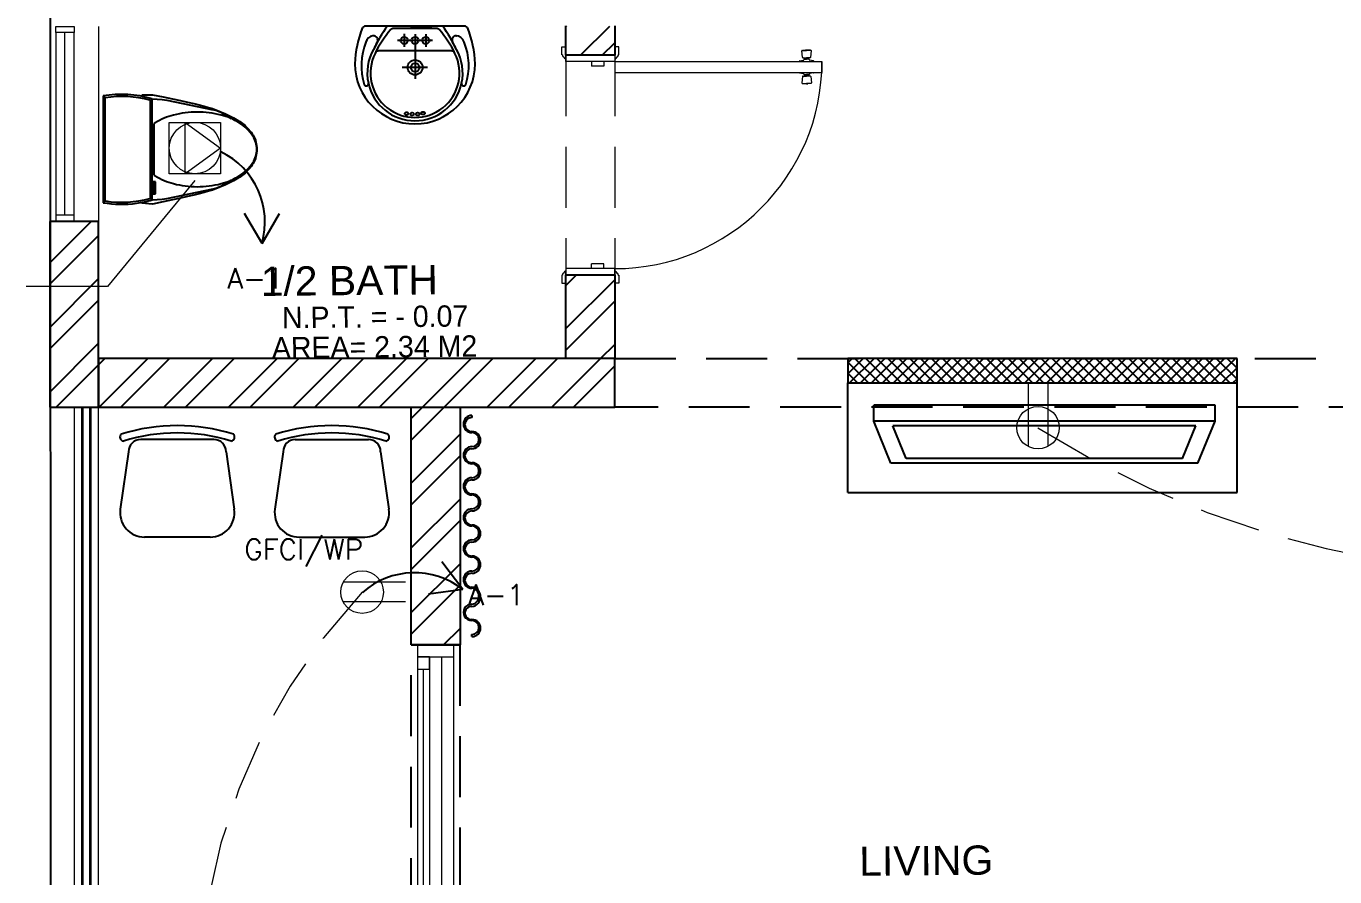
# Model space of a CAD drawing. Header units: millimetres. Extents: x 1591 to 1638, y 1324 to 1492.
# Drawn here: x 1620.34 to 1625.71, y 1477.71 to 1481.2 of the extents above; entities that cross this region are included whole.
import ezdxf

# ---------------------------------------------------------------- set-up
doc = ezdxf.new("R2010")
doc.units = ezdxf.units.MM
doc.linetypes.add('HIDDEN', pattern=[0.375, 0.25, -0.125])
doc.linetypes.add('PLANTAS$0$HIDDEN', pattern=[0.375, 0.25, -0.125])
for name, color, linetype, lineweight in [('BARANDA', 2, 'Continuous', 35), ('Electrico Salidas', 160, 'Continuous', 15), ('JAMBA', 1, 'HIDDEN', 15), ('muro bajo', 123, 'Continuous', 9), ('PUERTAS', 3, 'Continuous', 20), ('Ventanas', 3, 'Continuous', 13)]:
    doc.layers.add(name, color=color, linetype=linetype, lineweight=lineweight)
for name, color, linetype in [('ELEVACION', 1, 'Continuous'), ('Li-Proyecciones', 40, 'HIDDEN'), ('Mu-0.10', 6, 'Continuous'), ('Mu-0.20', 5, 'Continuous'), ('TEXTS', 1, 'Continuous'), ('Tx-Espacio', 7, 'Continuous')]:
    doc.layers.add(name, color=color, linetype=linetype)
doc.layers.add('Ha-Muros 0.20', color=7, linetype='Continuous', true_color=0x8c8c8c)
doc.styles.add('CHICO', font='stylu.ttf')
doc.styles.add('GORDITA', font='swissek.ttf')
doc.styles.add('TEXTS', font='romans9.shx')

# ---------------------------------------------------------------- blocks, each defined once
blk = doc.blocks.new('A$Cec5ab6e8')
at = {"color": 9, "true_color": 0xc7c8ca}
for p, q in [((18.7426, 15.5901), (18.3294, 15.5901)), ((18.6229, 15.5813), (18.4491, 15.5813)), ((18.6052, 15.59), (18.5173, 15.59)), ((18.6077, 15.532), (18.4645, 15.532)), ((18.4925, 15.5321), (18.4909, 15.5321)), ((18.4917, 15.5586), (18.4917, 15.5055)), ((18.4917, 15.5313), (18.4917, 15.5329)), ((18.5371, 15.5321), (18.5355, 15.5321)), ((18.5363, 15.5574), (18.5363, 15.3745)), ((18.5363, 15.5313), (18.5363, 15.5329)), ((18.5812, 15.5321), (18.5797, 15.5321)), ((18.5804, 15.5313), (18.5804, 15.5329)), ((18.5805, 15.5585), (18.5805, 15.5054)), ((18.7031, 15.5514), (18.7059, 15.5514)), ((18.6841, 15.489), (18.388, 15.489)), ((18.5878, 15.4216), (18.4829, 15.4216)), ((18.5371, 15.4216), (18.5355, 15.4216)), ((18.5363, 15.4208), (18.5363, 15.4224)), ((17.3067, 15.31), (17.2569, 15.3044)), ((17.2653, 15.2973), (17.2569, 15.3044)), ((17.2569, 15.3044), (17.2569, 14.8667)), ((17.2653, 14.8738), (17.2653, 15.2973)), ((17.3583, 15.31), (17.3067, 15.31)), ((17.4072, 15.3046), (17.3583, 15.31)), ((17.4577, 15.2933), (17.4072, 15.3046)), ((17.4147, 15.3032), (17.416, 15.3095)), ((17.416, 15.3095), (17.46, 15.3097)), ((17.46, 15.3097), (17.5031, 15.3007)), ((17.5031, 15.3007), (17.5411, 15.2927)), ((17.4577, 15.2933), (17.4493, 15.2869)), ((17.4493, 15.2869), (17.4493, 14.8842)), ((17.4577, 15.2933), (17.4996, 15.2906)), ((17.4577, 14.8778), (17.4577, 15.2933)), ((17.4996, 15.2906), (17.5179, 15.2874)), ((17.5179, 15.2874), (17.7084, 15.2475)), ((17.5411, 15.2927), (17.5744, 15.2856)), ((17.5744, 15.2856), (17.6035, 15.2792)), ((17.6035, 15.2792), (17.6289, 15.2734)), ((17.6289, 15.2734), (17.6513, 15.2679)), ((17.6513, 15.2679), (17.6711, 15.2628)), ((17.6711, 15.2628), (17.6889, 15.2577)), ((17.6889, 15.2577), (17.6889, 15.2577)), ((17.6889, 15.2577), (17.705, 15.2526)), ((17.705, 15.2526), (17.7198, 15.2475)), ((17.7198, 15.2475), (17.7332, 15.2424)), ((17.7332, 15.2424), (17.7454, 15.2373)), ((17.4669, 14.9797), (17.4669, 15.1914)), ((17.7454, 15.2373), (17.7565, 15.2324)), ((17.75, 15.2311), (17.7828, 15.2114)), ((17.7565, 15.2324), (17.7666, 15.2276)), ((17.7666, 15.2276), (17.7758, 15.223)), ((17.7758, 15.223), (17.7842, 15.2186)), ((17.7842, 15.2186), (17.7842, 15.2186)), ((17.7842, 15.2186), (17.7919, 15.2145)), ((17.7919, 15.2145), (17.7989, 15.2106)), ((17.7989, 15.2106), (17.8055, 15.2068)), ((17.8055, 15.2068), (17.8116, 15.2031)), ((17.8116, 15.2031), (17.8174, 15.1994)), ((17.8174, 15.1994), (17.8229, 15.1955)), ((17.8229, 15.1955), (17.8283, 15.1916)), ((17.8283, 15.1916), (17.8336, 15.1873)), ((17.8336, 15.1873), (17.8336, 15.1873)), ((17.8336, 15.1873), (17.8389, 15.1828)), ((17.8389, 15.1828), (17.8442, 15.178)), ((17.8442, 15.178), (17.8494, 15.1729)), ((17.8494, 15.1729), (17.8545, 15.1675)), ((17.8545, 15.1675), (17.8593, 15.1619)), ((17.8593, 15.1619), (17.864, 15.1559)), ((17.864, 15.1559), (17.8682, 15.1497)), ((17.8682, 15.1497), (17.8722, 15.1433)), ((17.8722, 15.1433), (17.8722, 15.1433)), ((17.8722, 15.1433), (17.8757, 15.1366)), ((17.8757, 15.1366), (17.8787, 15.1297)), ((17.8787, 15.1297), (17.8813, 15.1226)), ((17.8813, 15.1226), (17.8835, 15.1154)), ((17.8835, 15.1154), (17.8852, 15.108)), ((17.8852, 15.108), (17.8864, 15.1006)), ((17.8864, 15.1006), (17.8871, 15.0931)), ((17.8871, 15.0931), (17.8873, 15.0855)), ((17.8873, 15.0855), (17.8871, 15.078)), ((17.8873, 15.0855), (17.8873, 15.0855)), ((17.8722, 15.0278), (17.8682, 15.0214)), ((17.8757, 15.0345), (17.8722, 15.0278)), ((17.8722, 15.0278), (17.8722, 15.0278)), ((17.8787, 15.0414), (17.8757, 15.0345)), ((17.8813, 15.0485), (17.8787, 15.0414)), ((17.8835, 15.0557), (17.8813, 15.0485)), ((17.8852, 15.063), (17.8835, 15.0557)), ((17.8864, 15.0705), (17.8852, 15.063)), ((17.8871, 15.078), (17.8864, 15.0705)), ((17.8229, 14.9755), (17.8174, 14.9717)), ((17.8283, 14.9795), (17.8229, 14.9755)), ((17.8336, 14.9837), (17.8283, 14.9795)), ((17.8389, 14.9883), (17.8336, 14.9837)), ((17.8336, 14.9837), (17.8336, 14.9837)), ((17.8442, 14.9931), (17.8389, 14.9883)), ((17.8494, 14.9982), (17.8442, 14.9931)), ((17.8545, 15.0036), (17.8494, 14.9982)), ((17.8594, 15.0092), (17.8545, 15.0036)), ((17.864, 15.0152), (17.8594, 15.0092)), ((17.8682, 15.0214), (17.864, 15.0152)), ((17.4717, 14.9526), (17.4623, 14.9526)), ((17.4623, 14.9526), (17.4623, 14.9024)), ((17.4717, 14.9024), (17.4717, 14.9526)), ((17.5179, 14.8837), (17.7084, 14.9236)), ((17.7198, 14.9236), (17.705, 14.9185)), ((17.7332, 14.9287), (17.7198, 14.9236)), ((17.7454, 14.9338), (17.7332, 14.9287)), ((17.7565, 14.9387), (17.7454, 14.9338)), ((17.75, 14.9399), (17.7828, 14.9597)), ((17.7666, 14.9435), (17.7565, 14.9387)), ((17.7758, 14.9481), (17.7666, 14.9435)), ((17.7842, 14.9525), (17.7758, 14.9481)), ((17.7919, 14.9566), (17.7842, 14.9525)), ((17.7842, 14.9525), (17.7842, 14.9525)), ((17.7989, 14.9605), (17.7919, 14.9566)), ((17.8055, 14.9643), (17.7989, 14.9605)), ((17.8116, 14.968), (17.8055, 14.9643)), ((17.8174, 14.9717), (17.8116, 14.968)), ((17.2569, 14.8667), (17.2653, 14.8738)), ((17.4147, 14.8678), (17.4155, 14.8641)), ((17.4493, 14.8842), (17.4577, 14.8778)), ((17.4577, 14.8778), (17.4997, 14.8805)), ((17.5031, 14.8704), (17.46, 14.8613)), ((17.4623, 14.9024), (17.4717, 14.9024)), ((17.4997, 14.8805), (17.5179, 14.8837)), ((17.5411, 14.8784), (17.5031, 14.8704)), ((17.5744, 14.8855), (17.5411, 14.8784)), ((17.6035, 14.8919), (17.5744, 14.8855)), ((17.629, 14.8977), (17.6035, 14.8919)), ((17.6513, 14.9031), (17.629, 14.8977)), ((17.6711, 14.9083), (17.6513, 14.9031)), ((17.6889, 14.9134), (17.6711, 14.9083)), ((17.705, 14.9185), (17.6889, 14.9134)), ((17.6889, 14.9134), (17.6889, 14.9134)), ((17.46, 14.8613), (17.4155, 14.8641)), ((20.3106, 13.6775), (20.3106, 14.1275)), ((21.9071, 13.6775), (21.9071, 14.1275)), ((18.7696, 13.9939), (18.7696, 13.9852)), ((17.7112, 13.8951), (17.4112, 13.8951)), ((18.0451, 13.8951), (18.3451, 13.8951)), ((17.3612, 13.8451), (17.3275, 13.6092)), ((17.7612, 13.8451), (17.7949, 13.6092)), ((17.9951, 13.8451), (17.9614, 13.6092)), ((18.3951, 13.8451), (18.4288, 13.6092)), ((20.3106, 13.6775), (21.9071, 13.6775)), ((17.6959, 13.4951), (17.4265, 13.4951)), ((18.0604, 13.4951), (18.3298, 13.4951)), ((18.7696, 13.0869), (18.7696, 13.0956))]:
    blk.add_line(p, q, dxfattribs=at)
at = {"color": 9, "ltscale": 0.25, "true_color": 0xc7c8ca}
for p, q in [((20.4172, 13.9712), (20.4172, 14.0364)), ((20.4172, 13.9712), (20.4172, 14.0364)), ((21.8172, 14.0364), (20.4172, 14.0364)), ((21.8172, 13.9712), (21.8172, 14.0364)), ((20.4881, 13.7984), (20.4172, 13.9712)), ((21.8172, 13.9712), (20.4172, 13.9712)), ((21.7463, 13.7984), (21.8172, 13.9712)), ((21.7387, 13.9516), (20.4957, 13.9516)), ((20.5506, 13.8179), (20.4957, 13.9516)), ((21.6839, 13.8179), (21.7388, 13.9516)), ((21.6839, 13.8179), (21.7388, 13.9516)), ((21.7462, 13.7983), (20.4881, 13.7984)), ((21.7462, 13.7983), (20.4881, 13.7984)), ((21.6838, 13.8179), (20.5506, 13.8179)), ((21.6838, 13.8179), (20.5506, 13.8179))]:
    blk.add_line(p, q, dxfattribs=at)
at = {"color": 9, "true_color": 0xc7c8ca}
for centre, radius in [((18.4917, 15.5321), 0.0145), ((18.5363, 15.5321), 0.0145), ((18.5804, 15.5321), 0.0145), ((18.5363, 15.4216), 0.0308), ((18.5363, 15.4216), 0.0176)]:
    blk.add_circle(centre, radius, dxfattribs=at)
for centre, radius, start, end in [((18.6822, 15.4304), 0.3925, 156.8318, 179.1526), ((18.3294, 15.5813), 0.0088, 90, 156.8318), ((19.0719, 15.1442), 0.7885, 145.5653, 153.5477), ((18.7549, 15.2948), 0.4248, 138.6738, 154.2909), ((18.4491, 15.5637), 0.0176, 90, 138.6738), ((18.6229, 15.5637), 0.0176, 41.3262, 90), ((18.3172, 15.2948), 0.4248, 25.7091, 41.3262), ((18.0002, 15.1442), 0.7885, 26.4523, 34.4347), ((18.7426, 15.5813), 0.0088, 23.1682, 90), ((18.3899, 15.4304), 0.3925, 0.8474, 23.1682), ((18.5833, 15.4274), 0.2669, 158.4383, 196.5946), ((18.369, 15.5162), 0.0352, 99.6989, 164.6686), ((18.366, 15.5336), 0.0176, 331.12, 99.6989), ((19.0719, 15.1442), 0.7885, 151.12, 153.5477), ((18.7059, 15.5338), 0.0176, 90, 208.9004), ((18.0002, 15.1442), 0.7885, 26.4523, 28.9004), ((18.7031, 15.5162), 0.0352, 15.3314, 90), ((18.5074, 15.4282), 0.2494, 342.007, 22.9602), ((18.536, 15.3987), 0.1957, 150.368, 192.4191), ((18.536, 15.3987), 0.1825, 153.8643, 26.1357), ((18.388, 15.4714), 0.0176, 90, 153.8643), ((18.6841, 15.4714), 0.0176, 26.1357, 90), ((18.536, 15.3987), 0.1957, 347.5809, 29.632), ((18.536, 15.4362), 0.2463, 180, 0), ((18.3359, 15.3547), 0.00915, 202.1651, 12.4191), ((18.536, 15.3984), 0.1957, 192.3291, 347.6709), ((18.7361, 15.3547), 0.00915, 167.5809, 337.8349), ((17.3324, 14.8513), 0.451, 74.9812, 98.5645), ((17.6809, 15.1165), 0.1338, 58.9294, 78.1712), ((17.5674, 15.0398), 0.1819, 122.1203, 123.5369), ((17.6131, 14.9669), 0.268, 104.577, 122.1203), ((17.6431, 14.8514), 0.3872, 90.0013, 104.5769), ((17.6431, 14.8514), 0.3872, 75.4257, 90.0013), ((17.6731, 14.9669), 0.268, 57.8823, 75.4256), ((17.7189, 15.0398), 0.1819, 33.4192, 57.8823), ((18.4955, 15.2321), 0.00253, 142.208, 180), ((18.4955, 15.2321), 0.00253, 180, 217.792), ((18.4983, 15.2299), 0.00609, 118.1091, 142.208), ((18.4983, 15.2343), 0.00609, 217.792, 241.8909), ((18.5002, 15.2264), 0.0101, 102.4759, 118.1091), ((18.5002, 15.2378), 0.0101, 241.8909, 257.5241), ((18.5014, 15.2208), 0.0158, 90, 102.4759), ((18.5014, 15.2433), 0.0158, 257.5241, 270), ((18.5014, 15.2208), 0.0158, 77.5241, 90), ((18.5014, 15.2433), 0.0158, 270, 282.4759), ((18.5026, 15.2264), 0.0101, 61.8909, 77.5241), ((18.5026, 15.2378), 0.0101, 282.4759, 298.1091), ((18.5045, 15.2299), 0.00609, 37.792, 61.8909), ((18.5045, 15.2343), 0.00609, 298.1091, 322.208), ((18.5073, 15.2321), 0.00253, 360, 37.792), ((18.5073, 15.2321), 0.00253, 322.208, 0), ((18.5185, 15.2302), 0.00253, 142.208, 180), ((18.5185, 15.2302), 0.00253, 180, 217.792), ((18.5213, 15.228), 0.00609, 118.1091, 142.208), ((18.5213, 15.2323), 0.00609, 217.792, 241.8909), ((18.5232, 15.2245), 0.0101, 102.4759, 118.1091), ((18.5232, 15.2358), 0.0101, 241.8909, 257.5241), ((18.5244, 15.2189), 0.0158, 90, 102.4759), ((18.5244, 15.2414), 0.0158, 257.5241, 270), ((18.5244, 15.2189), 0.0158, 77.5241, 90), ((18.5244, 15.2414), 0.0158, 270, 282.4759), ((18.5257, 15.2245), 0.0101, 61.8909, 77.5241), ((18.5257, 15.2358), 0.0101, 282.4759, 298.1091), ((18.5275, 15.228), 0.00609, 37.792, 61.8909), ((18.5275, 15.2323), 0.00609, 298.1091, 322.208), ((18.5303, 15.2302), 0.00253, 0, 37.792), ((18.5303, 15.2302), 0.00253, 322.208, 360), ((18.5411, 15.2302), 0.00253, 142.208, 180), ((18.5411, 15.2302), 0.00253, 180, 217.792), ((18.5439, 15.228), 0.00609, 118.1091, 142.208), ((18.5439, 15.2323), 0.00609, 217.792, 241.8909), ((18.5457, 15.2245), 0.0101, 102.4759, 118.1091), ((18.5457, 15.2358), 0.0101, 241.8909, 257.5241), ((18.547, 15.2189), 0.0158, 90, 102.4759), ((18.547, 15.2414), 0.0158, 257.5241, 270), ((18.547, 15.2189), 0.0158, 77.5241, 90), ((18.547, 15.2414), 0.0158, 270, 282.4759), ((18.5482, 15.2245), 0.0101, 61.8909, 77.5241), ((18.5482, 15.2358), 0.0101, 282.4759, 298.1091), ((18.5501, 15.228), 0.00609, 37.792, 61.8909), ((18.5501, 15.2323), 0.00609, 298.1091, 322.208), ((18.5529, 15.2302), 0.00253, 0, 37.792), ((18.5529, 15.2302), 0.00253, 322.208, 360), ((18.5629, 15.234), 0.00253, 142.208, 180), ((18.5629, 15.234), 0.00253, 180, 217.792), ((18.5657, 15.2319), 0.00609, 118.1091, 142.208), ((18.5657, 15.2362), 0.00609, 217.792, 241.8909), ((18.5676, 15.2283), 0.0101, 102.4759, 118.1091), ((18.5676, 15.2397), 0.0101, 241.8909, 257.5241), ((18.5688, 15.2228), 0.0158, 90, 102.4759), ((18.5688, 15.2453), 0.0158, 257.5241, 270), ((18.5688, 15.2228), 0.0158, 77.5241, 90), ((18.5688, 15.2453), 0.0158, 270, 282.4759), ((18.5701, 15.2283), 0.0101, 61.8909, 77.5241), ((18.5701, 15.2397), 0.0101, 282.4759, 298.1091), ((18.5719, 15.2319), 0.00609, 37.792, 61.8909), ((18.5719, 15.2362), 0.00609, 298.1091, 322.208), ((18.5747, 15.234), 0.00253, 360, 37.792), ((18.5747, 15.234), 0.00253, 322.208, 0), ((17.7883, 15.0855), 0.0988, 0.0013, 33.4192), ((17.7883, 15.0855), 0.0988, 326.5834, 0.0012), ((17.7189, 15.1313), 0.1819, 302.1202, 326.5834), ((17.5674, 15.1313), 0.1819, 236.4657, 237.8823), ((17.6131, 15.2042), 0.268, 237.8823, 255.4256), ((17.6731, 15.2042), 0.268, 284.577, 302.1203), ((17.6431, 15.3196), 0.3872, 255.4256, 270.0013), ((17.6431, 15.3196), 0.3872, 270.0013, 284.5769), ((17.6809, 15.0546), 0.1338, 281.8314, 301.0732), ((17.3324, 15.3197), 0.4593, 260.539, 277.7412), ((17.3324, 15.3197), 0.451, 261.4381, 285.0214), ((17.3324, 15.3197), 0.4593, 277.7412, 285.8233), ((18.7696, 13.9589), 0.0351, 90, 270), ((18.7696, 13.9565), 0.0288, 90, 270), ((17.343, 13.9055), 0.0169, 134.3928, 260.0651), ((17.5612, 13.1758), 0.7765, 72.7711, 107.229), ((17.5612, 13.1758), 0.7465, 72.7711, 107.229), ((17.7794, 13.9055), 0.0169, 279.9349, 45.6072), ((17.9769, 13.9055), 0.0169, 134.3928, 260.0651), ((18.1951, 13.1758), 0.7765, 72.771, 107.2289), ((18.1951, 13.1758), 0.7465, 72.771, 107.2289), ((18.4133, 13.9055), 0.0169, 279.9349, 45.6072), ((18.7696, 13.8926), 0.0351, 270, 90), ((18.7696, 13.895), 0.0288, 270, 90), ((17.4112, 13.8451), 0.05, 90, 180), ((17.7112, 13.8451), 0.05, 0, 90), ((18.0451, 13.8451), 0.05, 90, 180), ((18.3451, 13.8451), 0.05, 360, 90), ((18.7696, 13.8312), 0.0351, 90, 270), ((18.7696, 13.8288), 0.0288, 90, 270), ((18.7696, 13.765), 0.0351, 270, 90), ((18.7696, 13.7673), 0.0288, 270, 90), ((18.7696, 13.7035), 0.0351, 90, 270), ((18.7696, 13.7011), 0.0288, 90, 270), ((18.7696, 13.6373), 0.0351, 270, 90), ((18.7696, 13.6397), 0.0288, 270, 90), ((17.4265, 13.5951), 0.1, 171.8699, 270), ((17.6959, 13.5951), 0.1, 270, 8.1301), ((18.0604, 13.5951), 0.1, 171.8699, 270), ((18.3298, 13.5951), 0.1, 270, 8.1301), ((18.7696, 13.5758), 0.0351, 90, 270), ((18.7696, 13.5735), 0.0288, 90, 270), ((18.7696, 13.5096), 0.0351, 270, 90), ((18.7696, 13.512), 0.0288, 270, 90), ((18.7696, 13.4482), 0.0351, 90, 270), ((18.7696, 13.4458), 0.0288, 90, 270), ((18.7696, 13.382), 0.0351, 270, 90), ((18.7696, 13.3844), 0.0288, 270, 90), ((18.7696, 13.3205), 0.0351, 90, 270), ((18.7696, 13.3181), 0.0288, 90, 270), ((18.7652, 13.2502), 0.0395, 276.3943, 83.6057), ((18.7651, 13.2525), 0.0332, 277.7029, 82.2971), ((18.7678, 13.1864), 0.0333, 86.9735, 273.0265), ((18.7678, 13.184), 0.027, 86.2863, 273.7137), ((18.7696, 13.1219), 0.0351, 270, 90), ((18.7696, 13.1243), 0.0288, 270, 90)]:
    blk.add_arc(centre, radius, start, end, dxfattribs=at)
at = {"layer": 'BARANDA', "color": 9, "true_color": 0xc7c8ca}
for p, q in [((17.1721, 9.0795), (17.1721, 14.0275)), ((17.2047, 9.0795), (17.2047, 14.0275))]:
    blk.add_line(p, q, dxfattribs=at)
at = {"layer": 'Defpoints', "color": 9, "true_color": 0xc7c8ca}
blk.add_line((17.0386, 20.18), (17.0426, 8.8796), dxfattribs=at)
at = {"layer": 'ELEVACION', "color": 9, "linetype": 'Continuous', "true_color": 0xc7c8ca, "transparency": 33554610}
for p, q in [((20.3106, 14.2093), (20.3288, 14.2275)), ((20.3106, 14.1644), (20.3737, 14.2275)), ((20.3186, 14.1275), (20.4186, 14.2275)), ((20.3403, 14.2275), (20.4403, 14.1275)), ((20.3635, 14.1275), (20.4635, 14.2275)), ((20.3852, 14.2275), (20.4852, 14.1275)), ((20.4084, 14.1275), (20.5084, 14.2275)), ((20.4301, 14.2275), (20.5301, 14.1275)), ((20.4533, 14.1275), (20.5533, 14.2275)), ((20.475, 14.2275), (20.575, 14.1275)), ((20.4982, 14.1275), (20.5982, 14.2275)), ((20.5199, 14.2275), (20.6199, 14.1275)), ((20.5431, 14.1275), (20.6431, 14.2275)), ((20.5648, 14.2275), (20.6648, 14.1275)), ((20.588, 14.1275), (20.688, 14.2275)), ((20.6097, 14.2275), (20.7097, 14.1275)), ((20.6329, 14.1275), (20.7329, 14.2275)), ((20.6546, 14.2275), (20.7546, 14.1275)), ((20.6778, 14.1275), (20.7778, 14.2275)), ((20.6995, 14.2275), (20.7995, 14.1275)), ((20.7227, 14.1275), (20.8227, 14.2275)), ((20.7444, 14.2275), (20.8444, 14.1275)), ((20.7677, 14.1275), (20.8677, 14.2275)), ((20.7893, 14.2275), (20.8893, 14.1275)), ((20.8126, 14.1275), (20.9126, 14.2275)), ((20.8342, 14.2275), (20.9342, 14.1275)), ((20.8575, 14.1275), (20.9575, 14.2275)), ((20.8791, 14.2275), (20.9791, 14.1275)), ((20.9024, 14.1275), (21.0024, 14.2275)), ((20.924, 14.2275), (21.024, 14.1275)), ((20.9473, 14.1275), (21.0473, 14.2275)), ((20.9689, 14.2275), (21.0689, 14.1275)), ((20.9922, 14.1275), (21.0922, 14.2275)), ((21.0138, 14.2275), (21.1138, 14.1275)), ((21.0371, 14.1275), (21.1371, 14.2275)), ((21.0587, 14.2275), (21.1587, 14.1275)), ((21.082, 14.1275), (21.182, 14.2275)), ((21.1036, 14.2275), (21.2036, 14.1275)), ((21.1269, 14.1275), (21.2269, 14.2275)), ((21.1485, 14.2275), (21.2485, 14.1275)), ((21.1718, 14.1275), (21.2718, 14.2275)), ((21.1934, 14.2275), (21.2934, 14.1275)), ((21.2167, 14.1275), (21.3167, 14.2275)), ((21.2383, 14.2275), (21.3383, 14.1275)), ((21.2616, 14.1275), (21.3616, 14.2275)), ((21.2832, 14.2275), (21.3832, 14.1275)), ((21.3065, 14.1275), (21.4065, 14.2275)), ((21.3281, 14.2275), (21.4281, 14.1275)), ((21.3514, 14.1275), (21.4514, 14.2275)), ((21.373, 14.2275), (21.473, 14.1275)), ((21.3963, 14.1275), (21.4963, 14.2275)), ((21.4179, 14.2275), (21.5179, 14.1275)), ((21.4412, 14.1275), (21.5412, 14.2275)), ((21.4628, 14.2275), (21.5628, 14.1275)), ((21.4861, 14.1275), (21.5861, 14.2275)), ((21.5077, 14.2275), (21.6077, 14.1275)), ((21.531, 14.1275), (21.631, 14.2275)), ((21.5526, 14.2275), (21.6526, 14.1275)), ((21.5759, 14.1275), (21.6759, 14.2275)), ((21.5975, 14.2275), (21.6975, 14.1275)), ((21.6208, 14.1275), (21.7208, 14.2275)), ((21.6424, 14.2275), (21.7424, 14.1275)), ((21.6657, 14.1275), (21.7657, 14.2275)), ((21.6873, 14.2275), (21.7873, 14.1275)), ((21.7106, 14.1275), (21.8106, 14.2275)), ((21.7322, 14.2275), (21.8322, 14.1275)), ((21.7555, 14.1275), (21.8555, 14.2275)), ((21.7772, 14.2275), (21.8772, 14.1275)), ((21.8004, 14.1275), (21.9004, 14.2275)), ((21.8221, 14.2275), (21.9071, 14.1424)), ((21.867, 14.2275), (21.9071, 14.1873)), ((20.3106, 14.2123), (20.3954, 14.1275)), ((21.8453, 14.1275), (21.9071, 14.1893)), ((20.3106, 14.1674), (20.3505, 14.1275)), ((21.8902, 14.1275), (21.9071, 14.1444))]:
    blk.add_line(p, q, dxfattribs=at)
at = {"layer": 'Ha-Muros 0.20', "color": 9, "linetype": 'Continuous', "true_color": 0xc7c8ca}
for p, q in [((19.1551, 15.5881, 0), (19.1584, 15.5913, 0)), ((19.215, 15.4711, 0), (19.3351, 15.5913, 0)), ((19.3033, 15.4711, 0), (19.3551, 15.5229, 0)), ((17.0385, 14.6205, 0), (17.208, 14.79, 0)), ((17.0385, 14.5321, 0), (17.2386, 14.7322, 0)), ((17.0385, 14.3554, 0), (17.2386, 14.5555, 0)), ((19.1551, 14.5274, 0), (19.1979, 14.5702, 0)), ((19.1551, 14.3507, 0), (19.3551, 14.5507, 0)), ((17.0385, 14.267, 0), (17.2386, 14.4671, 0)), ((19.1551, 14.2623, 0), (19.3551, 14.4623, 0)), ((17.0385, 14.0902, 0), (17.2386, 14.2903, 0)), ((19.2972, 14.2276, 0), (19.3551, 14.2855, 0)), ((17.2386, 14.2019, 0), (17.2643, 14.2276, 0)), ((17.241, 14.0275, 0), (17.441, 14.2276, 0)), ((17.3293, 14.0275, 0), (17.5294, 14.2276, 0)), ((17.5061, 14.0275, 0), (17.7062, 14.2276, 0)), ((17.5945, 14.0275, 0), (17.7946, 14.2276, 0)), ((17.7713, 14.0275, 0), (17.9714, 14.2276, 0)), ((17.8597, 14.0275, 0), (18.0598, 14.2276, 0)), ((18.0365, 14.0275, 0), (18.2365, 14.2276, 0)), ((18.1248, 14.0275, 0), (18.3249, 14.2276, 0)), ((18.3016, 14.0275, 0), (18.5017, 14.2276, 0)), ((18.39, 14.0275, 0), (18.5901, 14.2276, 0)), ((18.5668, 14.0275, 0), (18.7669, 14.2276, 0)), ((18.6552, 14.0275, 0), (18.8553, 14.2276, 0)), ((18.832, 14.0275, 0), (19.032, 14.2276, 0)), ((18.9203, 14.0275, 0), (19.1204, 14.2276, 0)), ((19.0971, 14.0275, 0), (19.2972, 14.2276, 0)), ((17.0642, 14.0275, 0), (17.2386, 14.2019, 0)), ((19.1855, 14.0275, 0), (19.3551, 14.1971, 0)), ((18.5204, 13.9811, 0), (18.5668, 14.0275, 0)), ((18.5204, 13.8927, 0), (18.6552, 14.0275, 0)), ((18.5203, 13.7159, 0), (18.721, 13.9166, 0)), ((18.5203, 13.6274, 0), (18.721, 13.8281, 0)), ((18.5202, 13.4506, 0), (18.7209, 13.6513, 0)), ((18.5202, 13.3622, 0), (18.7209, 13.5629, 0)), ((18.5202, 13.1854, 0), (18.7209, 13.3861, 0)), ((18.5201, 13.0969, 0), (18.7208, 13.2976, 0)), ((18.6534, 13.0534, 0), (18.7208, 13.1208, 0))]:
    blk.add_line(p, q, dxfattribs=at)
at = {"layer": 'JAMBA', "color": 9, "true_color": 0xc7c8ca}
for p, q in [((19.1377, 15.4728), (19.1377, 15.506)), ((19.1377, 15.506), (19.1551, 15.506)), ((19.1405, 15.4728), (19.1377, 15.4728)), ((19.1551, 15.4874), (19.1535, 15.4858)), ((19.1535, 15.4858), (19.1535, 15.4772)), ((19.1535, 15.4772), (19.1551, 15.4752)), ((19.1551, 15.506), (19.1551, 15.4874)), ((19.1551, 15.4752), (19.1551, 15.4561)), ((19.3726, 15.506), (19.3551, 15.506)), ((19.3551, 15.506), (19.3551, 15.4874)), ((19.3551, 15.4874), (19.3567, 15.4858)), ((19.3567, 15.4772), (19.3551, 15.4752)), ((19.3551, 15.4752), (19.3551, 15.4561)), ((19.3567, 15.4858), (19.3567, 15.4772)), ((19.3698, 15.4728), (19.3726, 15.4728)), ((19.3726, 15.4728), (19.3726, 15.506)), ((19.1551, 15.4561), (19.1504, 15.4561)), ((19.3551, 15.4561), (19.3599, 15.4561)), ((19.1405, 14.5695), (19.1377, 14.5695)), ((19.1377, 14.5695), (19.1377, 14.5362)), ((19.1551, 14.5861), (19.1504, 14.5861)), ((19.1535, 14.5651), (19.1551, 14.5671)), ((19.1535, 14.5565), (19.1535, 14.5651)), ((19.1551, 14.5549), (19.1535, 14.5565)), ((19.1551, 14.5671), (19.1551, 14.5861)), ((19.1551, 14.5362), (19.1551, 14.5549)), ((19.3551, 14.5671), (19.3551, 14.5861)), ((19.3551, 14.5861), (19.3599, 14.5861)), ((19.3567, 14.5651), (19.3551, 14.5671)), ((19.3551, 14.5549), (19.3567, 14.5565)), ((19.3551, 14.5362), (19.3551, 14.5549)), ((19.3567, 14.5565), (19.3567, 14.5651)), ((19.3698, 14.5695), (19.3726, 14.5695)), ((19.3726, 14.5695), (19.3726, 14.5362)), ((19.1377, 14.5362), (19.1551, 14.5362)), ((19.3726, 14.5362), (19.3551, 14.5362))]:
    blk.add_line(p, q, dxfattribs=at)
for centre, radius, start, end in [((19.1479, 15.4716), 0.00758, 170.864, 253.601), ((19.1404, 15.456), 0.00997, 1.1065, 57.2849), ((19.3699, 15.456), 0.00997, 122.7151, 178.8935), ((19.3623, 15.4716), 0.00758, 286.399, 9.136), ((19.1479, 14.5707), 0.00758, 106.399, 189.136), ((19.1404, 14.5863), 0.00997, 302.7151, 358.8935), ((19.3699, 14.5863), 0.00997, 181.1065, 237.2849), ((19.3623, 14.5707), 0.00758, 350.864, 73.601)]:
    blk.add_arc(centre, radius, start, end, dxfattribs=at)
at = {"layer": 'Li-Proyecciones', "color": 9, "true_color": 0xc7c8ca}
for p, q in [((19.3551, 14.0275), (19.3551, 14.2275)), ((19.3551, 14.2275), (22.9085, 14.2275)), ((22.9085, 14.0275), (19.3551, 14.0275)), ((18.5211, 10.0534), (18.5204, 13.0534)), ((18.5204, 13.0534), (18.7204, 13.0534)), ((18.7204, 13.0534), (18.7204, 10.0534))]:
    blk.add_line(p, q, dxfattribs=at)
at = {"layer": 'Mu-0.10', "color": 9, "true_color": 0xc7c8ca}
for p, q in [((21.9071, 14.2275), (20.3106, 14.2275)), ((20.3106, 14.2275), (20.3106, 14.1275)), ((21.9071, 14.1275), (21.9071, 14.2275)), ((20.3106, 14.1275), (21.9071, 14.1275))]:
    blk.add_line(p, q, dxfattribs=at)
at = {"layer": 'Mu-0.20', "color": 9, "true_color": 0xc7c8ca}
for p, q in [((19.1551, 15.4711), (19.1551, 15.5915)), ((19.3551, 15.5915), (19.3551, 15.4711)), ((19.3551, 15.4711), (19.1551, 15.4711)), ((17.0385, 14.79), (17.0386, 14.0275)), ((17.2386, 14.79), (17.0385, 14.79)), ((17.2387, 14.0275), (17.2386, 14.79)), ((19.1551, 14.2276), (19.1551, 14.5702)), ((19.1551, 14.5702), (19.3551, 14.5702)), ((19.3551, 14.5702), (19.3551, 14.2276)), ((19.3551, 14.2276), (17.2386, 14.2276)), ((17.2386, 14.2276), (17.2386, 14.0275)), ((19.3551, 14.2276), (19.1551, 14.2276)), ((19.3551, 14.0275), (19.3551, 14.2276)), ((17.0386, 14.0275), (17.2387, 14.0275)), ((17.2386, 14.0275), (19.3551, 14.0275)), ((18.5201, 13.0534), (18.5204, 14.0275)), ((18.5204, 14.0275), (18.7211, 14.0275)), ((18.7211, 14.0275), (18.7207, 13.0534)), ((18.7207, 13.0534), (18.5201, 13.0534))]:
    blk.add_line(p, q, dxfattribs=at)
at = {"layer": 'muro bajo', "color": 9, "true_color": 0xc7c8ca}
for p, q in [((17.0379, 15.59), (17.0379, 14.79)), ((17.2379, 15.59), (17.2379, 14.79)), ((17.2379, 14.0275), (17.1379, 14.0275)), ((17.1379, 14.0275), (17.1379, 9.0795)), ((17.2379, 9.0795), (17.2379, 14.0275))]:
    blk.add_line(p, q, dxfattribs=at)
at = {"layer": 'PUERTAS', "color": 9, "linetype": 'HIDDEN', "true_color": 0xc7c8ca}
for p, q in [((19.1551, 15.4711), (19.1551, 14.5711)), ((19.3551, 15.4711), (19.3551, 14.5711))]:
    blk.add_line(p, q, dxfattribs=at)
at = {"layer": 'PUERTAS', "color": 9, "true_color": 0xc7c8ca}
for p, q in [((19.3551, 15.4711), (19.1551, 15.4711)), ((19.1551, 15.4461), (19.1551, 15.4711)), ((19.3551, 15.4711), (19.3551, 15.4461)), ((20.1251, 15.4629), (20.1223, 15.4889)), ((20.1243, 15.4912), (20.1421, 15.4912)), ((20.1265, 15.4922), (20.1421, 15.4922)), ((20.1265, 15.4912), (20.1265, 15.4922)), ((20.1271, 15.4612), (20.1421, 15.4612)), ((20.1309, 15.4612), (20.1309, 15.4609)), ((20.1329, 15.4589), (20.1421, 15.4589)), ((20.1332, 15.455), (20.1332, 15.4589)), ((20.1368, 15.4922), (20.1368, 15.4928)), ((20.1421, 15.4928), (20.1368, 15.4928)), ((20.1421, 15.4928), (20.1473, 15.4928)), ((20.1577, 15.4922), (20.1421, 15.4922)), ((20.1598, 15.4912), (20.1421, 15.4912)), ((20.1571, 15.4612), (20.1421, 15.4612)), ((20.1512, 15.4589), (20.1421, 15.4589)), ((20.1473, 15.4922), (20.1473, 15.4928)), ((20.151, 15.455), (20.151, 15.4589)), ((20.1532, 15.4612), (20.1532, 15.4609)), ((20.1577, 15.4912), (20.1577, 15.4922)), ((20.1591, 15.4629), (20.1618, 15.4889)), ((19.3551, 15.4461), (19.1551, 15.4461)), ((19.2601, 15.4461), (19.2601, 15.4261)), ((19.3101, 15.4261), (19.2601, 15.4261)), ((19.3101, 15.4461), (19.3101, 15.4261)), ((19.3551, 15.4461), (20.2051, 15.4461)), ((19.3551, 15.4461), (19.3551, 15.4011)), ((20.1129, 15.4462), (20.1129, 15.4465)), ((20.1149, 15.4485), (20.1285, 15.4512)), ((20.1285, 15.4512), (20.1288, 15.4512)), ((20.1308, 15.4532), (20.1308, 15.453)), ((20.1328, 15.455), (20.1421, 15.455)), ((20.1514, 15.455), (20.1421, 15.455)), ((20.1534, 15.4532), (20.1534, 15.453)), ((20.1556, 15.4512), (20.1554, 15.4512)), ((20.1692, 15.4485), (20.1556, 15.4512)), ((20.1712, 15.4462), (20.1712, 15.4465)), ((20.2051, 15.4461), (20.2051, 15.4011)), ((19.3551, 15.4011), (20.2051, 15.4011)), ((20.1129, 15.4011), (20.1129, 15.4008)), ((20.1149, 15.3988), (20.1285, 15.3961)), ((20.1251, 15.3843), (20.1223, 15.3583)), ((20.1243, 15.3561), (20.1421, 15.3561)), ((20.1265, 15.3561), (20.1265, 15.3551)), ((20.1265, 15.3551), (20.1421, 15.3551)), ((20.1271, 15.3861), (20.1421, 15.3861)), ((20.1285, 15.3961), (20.1288, 15.3961)), ((20.1308, 15.3941), (20.1308, 15.3943)), ((20.1309, 15.3861), (20.1309, 15.3863)), ((20.1328, 15.3923), (20.1421, 15.3923)), ((20.1329, 15.3883), (20.1421, 15.3883)), ((20.1332, 15.3923), (20.1332, 15.3883)), ((20.1368, 15.3551), (20.1368, 15.3545)), ((20.1421, 15.3545), (20.1368, 15.3545)), ((20.1514, 15.3923), (20.1421, 15.3923)), ((20.1512, 15.3883), (20.1421, 15.3883)), ((20.1571, 15.3861), (20.1421, 15.3861)), ((20.1598, 15.3561), (20.1421, 15.3561)), ((20.1577, 15.3551), (20.1421, 15.3551)), ((20.1421, 15.3545), (20.1473, 15.3545)), ((20.1473, 15.3551), (20.1473, 15.3545)), ((20.151, 15.3923), (20.151, 15.3883)), ((20.1532, 15.3861), (20.1532, 15.3863)), ((20.1534, 15.3941), (20.1534, 15.3943)), ((20.1556, 15.3961), (20.1554, 15.3961)), ((20.1692, 15.3988), (20.1556, 15.3961)), ((20.1577, 15.3561), (20.1577, 15.3551)), ((20.1591, 15.3843), (20.1618, 15.3583)), ((20.1712, 15.4011), (20.1712, 15.4008)), ((19.3101, 14.6161), (19.2601, 14.6161)), ((19.2601, 14.5961), (19.2601, 14.6161)), ((19.3101, 14.5961), (19.3101, 14.6161)), ((19.3551, 14.5961), (19.1551, 14.5961)), ((19.1551, 14.5961), (19.1551, 14.5711)), ((19.3551, 14.5711), (19.1551, 14.5711)), ((19.3551, 14.5711), (19.3551, 14.5961)), ((18.5458, 13.0534), (18.5458, 13.0034)), ((18.6958, 13.0534), (18.5458, 13.0534)), ((18.6958, 11.1034), (18.6958, 13.0534)), ((18.6958, 13.0034), (18.6958, 13.0534)), ((18.5458, 13.0034), (18.5458, 12.9534)), ((18.5958, 13.0034), (18.5458, 13.0034)), ((18.5458, 13.0034), (18.6958, 13.0034)), ((18.5958, 12.9534), (18.5958, 13.0034)), ((18.5958, 13.0034), (18.5958, 12.0534)), ((18.6458, 12.0534), (18.6458, 13.0034)), ((18.5458, 12.9534), (18.5958, 12.9534)), ((18.5458, 12.9534), (18.5458, 12.0534)), ((18.5708, 12.0534), (18.5708, 12.9534))]:
    blk.add_line(p, q, dxfattribs=at)
for centre, radius, start, end in [((20.1243, 15.4892), 0.002, 90, 186.0764), ((20.1271, 15.4632), 0.002, 186.0764, 270), ((20.1329, 15.4609), 0.002, 180, 270), ((20.1512, 15.4609), 0.002, 270, 0), ((20.1571, 15.4632), 0.002, 270, 353.9236), ((20.1598, 15.4892), 0.002, 353.9236, 90), ((19.3551, 15.4461), 0.85, 270, 0), ((20.1149, 15.4465), 0.002, 90, 180), ((20.1288, 15.4532), 0.002, 270, 354.7428), ((20.1328, 15.453), 0.002, 90, 174.7428), ((20.1514, 15.453), 0.002, 5.2572, 90), ((20.1554, 15.4532), 0.002, 185.2572, 270), ((20.1692, 15.4465), 0.002, 0, 90), ((20.1149, 15.4008), 0.002, 180, 270), ((20.1243, 15.3581), 0.002, 173.9236, 270), ((20.1271, 15.3841), 0.002, 90, 173.9236), ((20.1288, 15.3941), 0.002, 5.2572, 90), ((20.1328, 15.3943), 0.002, 185.2572, 270), ((20.1329, 15.3863), 0.002, 90, 180), ((20.1512, 15.3863), 0.002, 0, 90), ((20.1514, 15.3943), 0.002, 270, 354.7428), ((20.1554, 15.3941), 0.002, 90, 174.7428), ((20.1571, 15.3841), 0.002, 6.0764, 90), ((20.1598, 15.3581), 0.002, 270, 6.0764), ((20.1692, 15.4008), 0.002, 270, 0)]:
    blk.add_arc(centre, radius, start, end, dxfattribs=at)
at = {"layer": 'Ventanas', "color": 9, "true_color": 0xc7c8ca}
for p, q in [((17.0629, 15.565), (17.0629, 15.59)), ((17.0629, 15.59), (17.1379, 15.59)), ((17.1379, 15.565), (17.0629, 15.565)), ((17.0629, 15.565), (17.0629, 14.815)), ((17.1004, 14.815), (17.1004, 15.565)), ((17.1379, 15.59), (17.1379, 15.565)), ((17.1379, 14.815), (17.1379, 15.565)), ((17.1379, 14.815), (17.0629, 14.815)), ((17.0629, 14.815), (17.0629, 14.79)), ((17.1379, 14.79), (17.1379, 14.815)), ((17.0629, 14.79), (17.1379, 14.79))]:
    blk.add_line(p, q, dxfattribs=at)
at = {"layer": 'Tx-Espacio', "color": 9, "true_color": 0xc7c8ca}
for s, height, style, p in [('1/2 BATH', 0.12, 'GORDITA', (17.9038, 14.4841)), ('N.P.T. = - 0.07', 0.087521, 'CHICO', (17.9908, 14.3517)), ('AREA= 2.34 M2', 0.087521, 'CHICO', (17.9493, 14.2276)), ('LIVING', 0.12, 'GORDITA', (20.3583, 12.1057))]:
    blk.add_text(s, height=height, rotation=0.5377, dxfattribs=dict(at, style=style)).set_placement(p)
blk = doc.blocks.new('A$Cfbec699e')
at = {"color": 5}
for p, q in [((0.09, 0.513, 0.36), (0.09, 0.019, 0.36)), ((0.247, 0.513, 0.36), (0.247, 0.019, 0.36))]:
    blk.add_line(p, q, dxfattribs=at)
blk.add_circle((0.169, 0.169, 0.36), 0.169, dxfattribs=at)
blk = doc.blocks.new('A$C6ace41cd')
at = {"layer": 'Electrico Salidas', "color": 0}
for p, q in [((0.0652, 0, 0.3599), (0.0652, 0.2106, 0.3599)), ((0.0652, 0.2106, 0.3599), (0.2106, 0.1053, 0.3599)), ((0.2106, 0.1053, 0.3599), (0.0652, 0, 0.3599))]:
    blk.add_line(p, q, dxfattribs=at)
at = {"layer": 'Electrico Salidas', "color": 0, "elevation": 0.3599}
blk.add_lwpolyline([(0, 0.2106), (0.2106, 0.2106), (0.2106, 0), (0, 0)], close=True, dxfattribs=at)
at = {"layer": 'Electrico Salidas', "color": 0}
blk.add_circle((0.1053, 0.1053, 0.3599), 0.1053, dxfattribs=at)
blk = doc.blocks.new('A$Ce067206a')
at = {"color": 0}
for q in [(0.5596, 0.3585), (0.7033, 0.3585)]:
    blk.add_line((0.6315, 0.235), q, dxfattribs=at)
blk.add_arc((0.3217, 0.3217), 0.3217, 344.3744, 64.1633, dxfattribs=at)

msp = doc.modelspace()

# ---------------------------------------------------------------- linework, layer by layer
at = {"layer": 'Electrico Salidas', "color": 0}
for p, q in [((1621.03061, 1480.57025), (1620.67289, 1480.13573)), ((1620.67289, 1480.13573), (1620.33933, 1480.13573))]:
    msp.add_line(p, q, dxfattribs=at)
at = {"layer": 'Electrico Salidas', "color": 0, "linetype": 'PLANTAS$0$HIDDEN'}
for centre, radius, start, end in [((1626.52523, 1482.75512, 0.35987), 3.79163, 237.51396, 299.38014), ((1623.54321, 1477.17986, 0.35988), 2.497, 137.00443, 223.6162)]:
    msp.add_arc(centre, radius, start, end, dxfattribs=at)

# ---------------------------------------------------------------- block references
msp.add_blockref('A$Cec5ab6e8', (1603.39784, 1465.613))
at = {"color": 0}
msp.add_blockref('A$Ce067206a', (1620.67521, 1480.07748), dxfattribs=at)
at = {"color": 0, "rotation": 67.53511702162903}
msp.add_blockref('A$Ce067206a', (1622.10627, 1478.21992), dxfattribs=at)
at = {"layer": 'Electrico Salidas', "color": 0}
msp.add_blockref('A$C6ace41cd', (1620.92626, 1480.59846), dxfattribs=at)
at = {"layer": 'Electrico Salidas', "xscale": 0.5165055370629944, "yscale": 0.5165055370629944, "zscale": 0.5165055370629944}
msp.add_blockref('A$Cfbec699e', (1624.40168, 1479.46971, 0.174), dxfattribs=at)
at = {"layer": 'Electrico Salidas', "xscale": 0.5165055370629944, "yscale": 0.5165055370629944, "zscale": 0.5165055370629944, "rotation": 270}
msp.add_blockref('A$Cfbec699e', (1621.62979, 1478.96976, 0.174), dxfattribs=at)

# ---------------------------------------------------------------- texts
at = {"layer": 'TEXTS', "color": 0, "linetype": 'HIDDEN', "style": 'TEXTS'}
for s, p in [('A-1', (1621.16353, 1480.12732, 0.35988)), ('GFCI/WP', (1621.23386, 1479.01577, 0.35988)), ('A-1', (1622.15155, 1478.82954, 0.35988))]:
    msp.add_text(s, height=0.084237, dxfattribs=at).set_placement(p)

doc.saveas('drawing.dxf')
